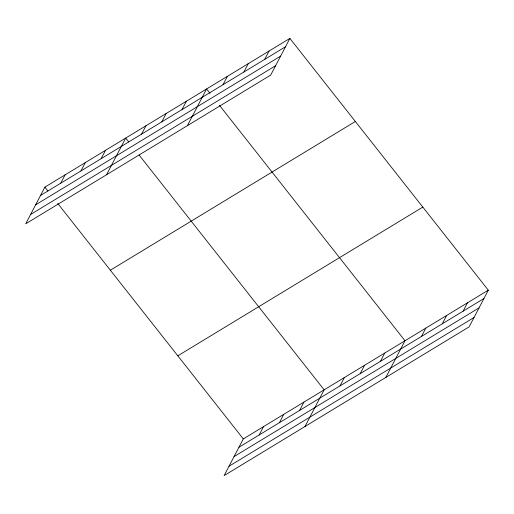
<?xml version="1.0" encoding="UTF-8"?>
<svg xmlns="http://www.w3.org/2000/svg" width="514" height="514" viewBox="0 0 514 514"><rect width="100%" height="100%" fill="white"/><g stroke="black" fill="none" stroke-linecap="round" stroke-linejoin="round"><path stroke-width="0.77" d="M289.877 38.409L44.879 187.141L25.7 223.821L270.698 75.089L289.877 38.409L488.3 290.179L469.121 326.859L224.123 475.591L243.302 438.911L488.3 290.179M60.729 183.209L65.092 174.869M80.942 170.937L85.298 162.597M101.155 158.665L105.511 150.326M106.552 174.741L125.724 138.06L128.699 141.832M141.581 134.128L145.937 125.789M161.788 121.857L166.15 113.517M182.001 109.585L186.364 101.245M187.398 125.654L206.577 88.973L210.046 93.381M223.044 84.675L227.4 76.335M243.867 72.031L248.223 63.691M264.691 59.386L269.053 51.047M259.152 434.979L263.515 426.639M279.365 422.714L283.728 414.374M299.578 410.442L303.941 402.102M304.975 426.511L324.148 389.83L139.121 155.055M340.005 385.898L344.361 377.559M360.218 373.627L364.574 365.287M380.431 361.361L384.787 353.022M385.821 377.43L405 340.75L219.472 105.344M421.467 336.445L425.823 328.105M442.291 323.801L446.653 315.461M463.114 311.163L467.477 302.823M40.516 195.481L285.514 46.748M35.627 204.835L280.625 56.097M30.589 214.466L275.588 65.734M110.356 270.223L355.354 121.49M177.818 355.829L422.823 207.097M238.939 447.251L483.937 298.518M234.05 456.605L479.048 307.873M229.013 466.243L474.011 317.504M44.879 187.141L47.853 190.919M57.774 203.505L243.302 438.911"/></g></svg>
